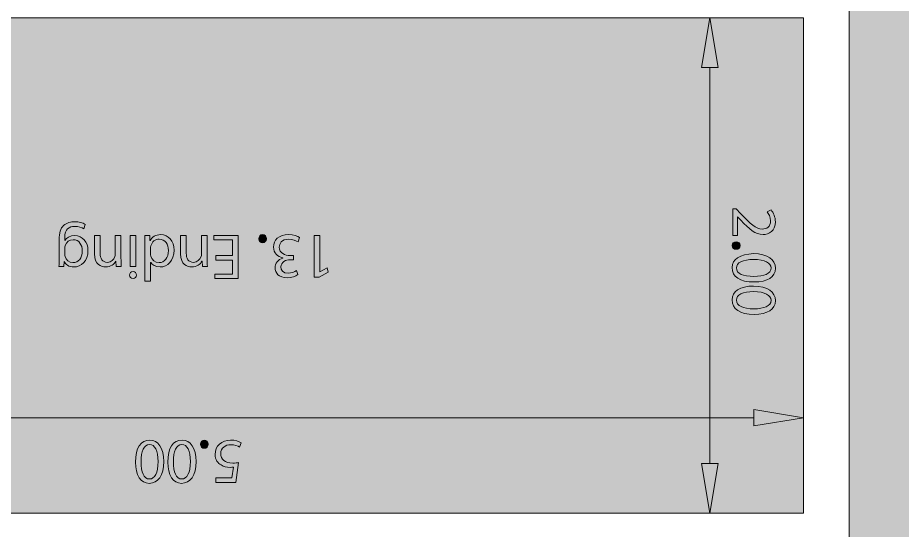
# Model space of a CAD drawing. Header units: centimetres. Extents: x -16.81 to -14.54, y 1.61 to 2.77.
# Drawn here: x -16.0236 to -15.8976, y 2.0415 to 2.1145 of the extents above; entities that cross this region are included whole.
import ezdxf

# ---------------------------------------------------------------- set-up
doc = ezdxf.new("R2010")
doc.units = ezdxf.units.CM
doc.header["$MEASUREMENT"] = 0
for name, color, linetype, lineweight in [('0TEXT', 7, 'Continuous', 0), ('EXP BORDER', 7, 'Continuous', 0), ('EXP COTA', 7, 'Continuous', 0), ('EXP HATCH', 7, 'Continuous', 0)]:
    doc.layers.add(name, color=color, linetype=linetype, lineweight=lineweight)

# ---------------------------------------------------------------- blocks, each defined once
blk = doc.blocks.new('Block_97')
at = {"layer": 'EXP COTA', "true_color": 0x0000cc, "transparency": 33554687}
h = blk.add_hatch(color=172, dxfattribs=at)
h.dxf.hatch_style = 2
edge = h.paths.add_edge_path()
edge.add_spline(control_points=[(-15.92172, 2.08728), (-15.92172, 2.08728), (-15.92123, 2.08728), (-15.92123, 2.08728), (-15.92123, 2.08728), (-15.92061, 2.08663), (-15.92061, 2.08663), (-15.91917, 2.08511), (-15.91841, 2.08442), (-15.91751, 2.08442), (-15.91689, 2.08442), (-15.91634, 2.08473), (-15.91634, 2.08559), (-15.91634, 2.08614), (-15.91662, 2.08659), (-15.91682, 2.08687), (-15.91682, 2.08687), (-15.91627, 2.08714), (-15.91627, 2.08714), (-15.91593, 2.08673), (-15.91565, 2.08614), (-15.91565, 2.08545), (-15.91565, 2.08414), (-15.91655, 2.08363), (-15.91741, 2.08363), (-15.91848, 2.08363), (-15.91937, 2.08442), (-15.92058, 2.08566), (-15.92058, 2.08566), (-15.92103, 2.08614), (-15.92103, 2.08614), (-15.92103, 2.08614), (-15.92106, 2.08614), (-15.92106, 2.08614), (-15.92106, 2.08614), (-15.92106, 2.08349), (-15.92106, 2.08349), (-15.92106, 2.08349), (-15.92172, 2.08349), (-15.92172, 2.08349), (-15.92172, 2.08349), (-15.92172, 2.08728), (-15.92172, 2.08728)], knot_values=[0, 0, 0, 0, 1, 1, 1, 2, 2, 2, 3, 3, 3, 4, 4, 4, 5, 5, 5, 6, 6, 6, 7, 7, 7, 8, 8, 8, 9, 9, 9, 10, 10, 10, 11, 11, 11, 12, 12, 12, 13, 13, 13, 14, 14, 14, 14], degree=3, periodic=0)
h = blk.add_hatch(color=172, dxfattribs=at)
h.dxf.hatch_style = 2
edge = h.paths.add_edge_path()
edge.add_spline(control_points=[(-15.92123, 2.08259), (-15.92089, 2.08259), (-15.92065, 2.08239), (-15.92065, 2.08208), (-15.92065, 2.08173), (-15.92089, 2.08153), (-15.92123, 2.08153), (-15.92158, 2.08153), (-15.92182, 2.08173), (-15.92182, 2.08208), (-15.92182, 2.08239), (-15.92158, 2.08259), (-15.92123, 2.08259)], knot_values=[0, 0, 0, 0, 1, 1, 1, 2, 2, 2, 3, 3, 3, 4, 4, 4, 4], degree=3, periodic=0)
h = blk.add_hatch(color=172, dxfattribs=at)
h.dxf.hatch_style = 2
edge = h.paths.add_edge_path()
edge.add_spline(control_points=[(-15.91875, 2.08008), (-15.9203, 2.08008), (-15.9212, 2.07963), (-15.9212, 2.07887), (-15.9212, 2.07805), (-15.92023, 2.07767), (-15.91872, 2.07767), (-15.91724, 2.07767), (-15.91627, 2.07805), (-15.91627, 2.07887), (-15.91627, 2.07956), (-15.91713, 2.08008), (-15.91875, 2.08008)], knot_values=[0, 0, 0, 0, 1, 1, 1, 2, 2, 2, 3, 3, 3, 4, 4, 4, 4], degree=3, periodic=0)
edge = h.paths.add_edge_path()
edge.add_spline(control_points=[(-15.91868, 2.07688), (-15.92072, 2.07688), (-15.92182, 2.0776), (-15.92182, 2.07894), (-15.92182, 2.08008), (-15.92072, 2.08087), (-15.91875, 2.08091), (-15.91675, 2.08091), (-15.91565, 2.08005), (-15.91565, 2.07884), (-15.91565, 2.07756), (-15.91679, 2.07688), (-15.91868, 2.07688)], knot_values=[0, 0, 0, 0, 1, 1, 1, 2, 2, 2, 3, 3, 3, 4, 4, 4, 4], degree=3, periodic=0)
h = blk.add_hatch(color=172, dxfattribs=at)
h.dxf.hatch_style = 2
edge = h.paths.add_edge_path()
edge.add_spline(control_points=[(-15.91875, 2.0755), (-15.9203, 2.0755), (-15.9212, 2.07502), (-15.9212, 2.07429), (-15.9212, 2.07347), (-15.92023, 2.07305), (-15.91872, 2.07305), (-15.91724, 2.07305), (-15.91627, 2.07343), (-15.91627, 2.07426), (-15.91627, 2.07498), (-15.91713, 2.0755), (-15.91875, 2.0755)], knot_values=[0, 0, 0, 0, 1, 1, 1, 2, 2, 2, 3, 3, 3, 4, 4, 4, 4], degree=3, periodic=0)
edge = h.paths.add_edge_path()
edge.add_spline(control_points=[(-15.91868, 2.07226), (-15.92072, 2.07226), (-15.92182, 2.07302), (-15.92182, 2.07433), (-15.92182, 2.0755), (-15.92072, 2.07629), (-15.91875, 2.07629), (-15.91675, 2.07629), (-15.91565, 2.07543), (-15.91565, 2.07422), (-15.91565, 2.07298), (-15.91679, 2.07226), (-15.91868, 2.07226)], knot_values=[0, 0, 0, 0, 1, 1, 1, 2, 2, 2, 3, 3, 3, 4, 4, 4, 4], degree=3, periodic=0)
at = {"layer": 'EXP COTA'}
for points, knots in [([(-15.92172, 2.08728), (-15.92172, 2.08728), (-15.92123, 2.08728), (-15.92123, 2.08728), (-15.92123, 2.08728), (-15.92061, 2.08663), (-15.92061, 2.08663), (-15.91917, 2.08511), (-15.91841, 2.08442), (-15.91751, 2.08442), (-15.91689, 2.08442), (-15.91634, 2.08473), (-15.91634, 2.08559), (-15.91634, 2.08614), (-15.91662, 2.08659), (-15.91682, 2.08687), (-15.91682, 2.08687), (-15.91627, 2.08714), (-15.91627, 2.08714), (-15.91593, 2.08673), (-15.91565, 2.08614), (-15.91565, 2.08545), (-15.91565, 2.08414), (-15.91655, 2.08363), (-15.91741, 2.08363), (-15.91848, 2.08363), (-15.91937, 2.08442), (-15.92058, 2.08566), (-15.92058, 2.08566), (-15.92103, 2.08614), (-15.92103, 2.08614), (-15.92103, 2.08614), (-15.92106, 2.08614), (-15.92106, 2.08614), (-15.92106, 2.08614), (-15.92106, 2.08349), (-15.92106, 2.08349), (-15.92106, 2.08349), (-15.92172, 2.08349), (-15.92172, 2.08349), (-15.92172, 2.08349), (-15.92172, 2.08728), (-15.92172, 2.08728)], [0, 0, 0, 0, 1, 1, 1, 2, 2, 2, 3, 3, 3, 4, 4, 4, 5, 5, 5, 6, 6, 6, 7, 7, 7, 8, 8, 8, 9, 9, 9, 10, 10, 10, 11, 11, 11, 12, 12, 12, 13, 13, 13, 14, 14, 14, 14]), ([(-15.92123, 2.08259), (-15.92089, 2.08259), (-15.92065, 2.08239), (-15.92065, 2.08208), (-15.92065, 2.08173), (-15.92089, 2.08153), (-15.92123, 2.08153), (-15.92158, 2.08153), (-15.92182, 2.08173), (-15.92182, 2.08208), (-15.92182, 2.08239), (-15.92158, 2.08259), (-15.92123, 2.08259)], [0, 0, 0, 0, 1, 1, 1, 2, 2, 2, 3, 3, 3, 4, 4, 4, 4]), ([(-15.91868, 2.07688), (-15.92072, 2.07688), (-15.92182, 2.0776), (-15.92182, 2.07894), (-15.92182, 2.08008), (-15.92072, 2.08087), (-15.91875, 2.08091), (-15.91675, 2.08091), (-15.91565, 2.08005), (-15.91565, 2.07884), (-15.91565, 2.07756), (-15.91679, 2.07688), (-15.91868, 2.07688)], [0, 0, 0, 0, 1, 1, 1, 2, 2, 2, 3, 3, 3, 4, 4, 4, 4]), ([(-15.91875, 2.08008), (-15.9203, 2.08008), (-15.9212, 2.07963), (-15.9212, 2.07887), (-15.9212, 2.07805), (-15.92023, 2.07767), (-15.91872, 2.07767), (-15.91724, 2.07767), (-15.91627, 2.07805), (-15.91627, 2.07887), (-15.91627, 2.07956), (-15.91713, 2.08008), (-15.91875, 2.08008)], [0, 0, 0, 0, 1, 1, 1, 2, 2, 2, 3, 3, 3, 4, 4, 4, 4]), ([(-15.91868, 2.07226), (-15.92072, 2.07226), (-15.92182, 2.07302), (-15.92182, 2.07433), (-15.92182, 2.0755), (-15.92072, 2.07629), (-15.91875, 2.07629), (-15.91675, 2.07629), (-15.91565, 2.07543), (-15.91565, 2.07422), (-15.91565, 2.07298), (-15.91679, 2.07226), (-15.91868, 2.07226)], [0, 0, 0, 0, 1, 1, 1, 2, 2, 2, 3, 3, 3, 4, 4, 4, 4]), ([(-15.91875, 2.0755), (-15.9203, 2.0755), (-15.9212, 2.07502), (-15.9212, 2.07429), (-15.9212, 2.07347), (-15.92023, 2.07305), (-15.91872, 2.07305), (-15.91724, 2.07305), (-15.91627, 2.07343), (-15.91627, 2.07426), (-15.91627, 2.07498), (-15.91713, 2.0755), (-15.91875, 2.0755)], [0, 0, 0, 0, 1, 1, 1, 2, 2, 2, 3, 3, 3, 4, 4, 4, 4])]:
    blk.add_open_spline(points, degree=3, knots=knots, dxfattribs=at)
blk = doc.blocks.new('Block_96')
at = {"layer": 'EXP COTA'}
blk.add_blockref('Block_97', (0, 0), dxfattribs=at)
blk = doc.blocks.new('Block_95')
at = {"layer": 'EXP COTA', "true_color": 0x0000cc, "transparency": 33554687}
h = blk.add_hatch(color=172, dxfattribs=at)
h.dxf.hatch_style = 2
h.paths.add_polyline_path([(-15.92381, 2.10744), (-15.92617, 2.10744), (-15.92499, 2.1145)])
h = blk.add_hatch(color=172, dxfattribs=at)
h.dxf.hatch_style = 2
h.paths.add_polyline_path([(-15.92381, 2.051), (-15.92617, 2.051), (-15.92499, 2.04394)])
at = {"layer": 'EXP COTA', "color": 172, "lineweight": 0, "true_color": 0x0000cc}
for p, q in [((-15.91342, 2.1145), (-15.93205, 2.1145)), ((-15.92499, 2.051), (-15.92499, 2.10744)), ((-15.91342, 2.04394), (-15.93205, 2.04394))]:
    blk.add_line(p, q, dxfattribs=at)
at = {"layer": 'EXP COTA'}
for points in [[(-15.92381, 2.10744), (-15.92617, 2.10744), (-15.92499, 2.1145), (-15.92499, 2.1145)], [(-15.92381, 2.051), (-15.92617, 2.051), (-15.92499, 2.04394), (-15.92499, 2.04394)]]:
    blk.add_lwpolyline(points, close=True, dxfattribs=at)
blk.add_blockref('Block_96', (0, 0), dxfattribs=at)
blk = doc.blocks.new('Block_100')
at = {"layer": 'EXP COTA', "true_color": 0x0000cc, "transparency": 33554687}
h = blk.add_hatch(color=172, dxfattribs=at)
h.dxf.hatch_style = 2
edge = h.paths.add_edge_path()
edge.add_spline(control_points=[(-16.00357, 2.05128), (-16.00357, 2.05283), (-16.00405, 2.05372), (-16.00478, 2.05372), (-16.0056, 2.05372), (-16.006, 2.05276), (-16.006, 2.05124), (-16.006, 2.04976), (-16.00562, 2.0488), (-16.00479, 2.0488), (-16.00409, 2.0488), (-16.00357, 2.04966), (-16.00357, 2.05128)], knot_values=[0, 0, 0, 0, 1, 1, 1, 2, 2, 2, 3, 3, 3, 4, 4, 4, 4], degree=3, periodic=0)
edge = h.paths.add_edge_path()
edge.add_spline(control_points=[(-16.00679, 2.05121), (-16.00679, 2.05324), (-16.00605, 2.05434), (-16.00473, 2.05434), (-16.00357, 2.05434), (-16.00278, 2.05324), (-16.00276, 2.05128), (-16.00276, 2.04928), (-16.00362, 2.04818), (-16.00483, 2.04818), (-16.00609, 2.04818), (-16.00679, 2.04932), (-16.00679, 2.05121)], knot_values=[0, 0, 0, 0, 1, 1, 1, 2, 2, 2, 3, 3, 3, 4, 4, 4, 4], degree=3, periodic=0)
h = blk.add_hatch(color=172, dxfattribs=at)
h.dxf.hatch_style = 2
edge = h.paths.add_edge_path()
edge.add_spline(control_points=[(-15.99897, 2.05128), (-15.99897, 2.05283), (-15.99944, 2.05372), (-16.00018, 2.05372), (-16.001, 2.05372), (-16.0014, 2.05276), (-16.0014, 2.05124), (-16.0014, 2.04976), (-16.00102, 2.0488), (-16.00019, 2.0488), (-15.99949, 2.0488), (-15.99897, 2.04966), (-15.99897, 2.05128)], knot_values=[0, 0, 0, 0, 1, 1, 1, 2, 2, 2, 3, 3, 3, 4, 4, 4, 4], degree=3, periodic=0)
edge = h.paths.add_edge_path()
edge.add_spline(control_points=[(-16.00219, 2.05121), (-16.00219, 2.05324), (-16.00145, 2.05434), (-16.00013, 2.05434), (-15.99897, 2.05434), (-15.99818, 2.05324), (-15.99816, 2.05128), (-15.99816, 2.04928), (-15.99902, 2.04818), (-16.00023, 2.04818), (-16.00149, 2.04818), (-16.00219, 2.04932), (-16.00219, 2.05121)], knot_values=[0, 0, 0, 0, 1, 1, 1, 2, 2, 2, 3, 3, 3, 4, 4, 4, 4], degree=3, periodic=0)
h = blk.add_hatch(color=172, dxfattribs=at)
h.dxf.hatch_style = 2
edge = h.paths.add_edge_path()
edge.add_spline(control_points=[(-15.99646, 2.05376), (-15.99646, 2.05341), (-15.99668, 2.05317), (-15.99699, 2.05317), (-15.99732, 2.05317), (-15.99754, 2.05341), (-15.99754, 2.05376), (-15.99754, 2.0541), (-15.99734, 2.05434), (-15.99699, 2.05434), (-15.99666, 2.05434), (-15.99646, 2.0541), (-15.99646, 2.05376)], knot_values=[0, 0, 0, 0, 1, 1, 1, 2, 2, 2, 3, 3, 3, 4, 4, 4, 4], degree=3, periodic=0)
h = blk.add_hatch(color=172, dxfattribs=at)
h.dxf.hatch_style = 2
edge = h.paths.add_edge_path()
edge.add_spline(control_points=[(-15.99534, 2.04897), (-15.99534, 2.04897), (-15.99306, 2.04897), (-15.99306, 2.04897), (-15.99306, 2.04897), (-15.99284, 2.05049), (-15.99284, 2.05049), (-15.99298, 2.05049), (-15.9931, 2.05045), (-15.99332, 2.05045), (-15.99379, 2.05045), (-15.99423, 2.05056), (-15.99461, 2.0508), (-15.99508, 2.05104), (-15.99546, 2.05155), (-15.99546, 2.05231), (-15.99546, 2.05348), (-15.99453, 2.05434), (-15.99324, 2.05434), (-15.9926, 2.05434), (-15.99205, 2.05417), (-15.99175, 2.05397), (-15.99175, 2.05397), (-15.99196, 2.05335), (-15.99196, 2.05335), (-15.9922, 2.05352), (-15.99268, 2.05369), (-15.99324, 2.05369), (-15.99399, 2.05369), (-15.99465, 2.05321), (-15.99465, 2.05242), (-15.99463, 2.05162), (-15.99411, 2.05107), (-15.99293, 2.05107), (-15.9926, 2.05107), (-15.99232, 2.05111), (-15.9921, 2.05114), (-15.9921, 2.05114), (-15.99249, 2.04828), (-15.99249, 2.04828), (-15.99249, 2.04828), (-15.99534, 2.04828), (-15.99534, 2.04828), (-15.99534, 2.04828), (-15.99534, 2.04897), (-15.99534, 2.04897)], knot_values=[0, 0, 0, 0, 1, 1, 1, 2, 2, 2, 3, 3, 3, 4, 4, 4, 5, 5, 5, 6, 6, 6, 7, 7, 7, 8, 8, 8, 9, 9, 9, 10, 10, 10, 11, 11, 11, 12, 12, 12, 13, 13, 13, 14, 14, 14, 15, 15, 15, 15], degree=3, periodic=0)
at = {"layer": 'EXP COTA'}
for points, knots in [([(-16.00679, 2.05121), (-16.00679, 2.05324), (-16.00605, 2.05434), (-16.00473, 2.05434), (-16.00357, 2.05434), (-16.00278, 2.05324), (-16.00276, 2.05128), (-16.00276, 2.04928), (-16.00362, 2.04818), (-16.00483, 2.04818), (-16.00609, 2.04818), (-16.00679, 2.04932), (-16.00679, 2.05121)], [0, 0, 0, 0, 1, 1, 1, 2, 2, 2, 3, 3, 3, 4, 4, 4, 4]), ([(-16.00219, 2.05121), (-16.00219, 2.05324), (-16.00145, 2.05434), (-16.00013, 2.05434), (-15.99897, 2.05434), (-15.99818, 2.05324), (-15.99816, 2.05128), (-15.99816, 2.04928), (-15.99902, 2.04818), (-16.00023, 2.04818), (-16.00149, 2.04818), (-16.00219, 2.04932), (-16.00219, 2.05121)], [0, 0, 0, 0, 1, 1, 1, 2, 2, 2, 3, 3, 3, 4, 4, 4, 4]), ([(-15.99646, 2.05376), (-15.99646, 2.05341), (-15.99668, 2.05317), (-15.99699, 2.05317), (-15.99732, 2.05317), (-15.99754, 2.05341), (-15.99754, 2.05376), (-15.99754, 2.0541), (-15.99734, 2.05434), (-15.99699, 2.05434), (-15.99666, 2.05434), (-15.99646, 2.0541), (-15.99646, 2.05376)], [0, 0, 0, 0, 1, 1, 1, 2, 2, 2, 3, 3, 3, 4, 4, 4, 4]), ([(-15.99534, 2.04897), (-15.99534, 2.04897), (-15.99306, 2.04897), (-15.99306, 2.04897), (-15.99306, 2.04897), (-15.99284, 2.05049), (-15.99284, 2.05049), (-15.99298, 2.05049), (-15.9931, 2.05045), (-15.99332, 2.05045), (-15.99379, 2.05045), (-15.99423, 2.05056), (-15.99461, 2.0508), (-15.99508, 2.05104), (-15.99546, 2.05155), (-15.99546, 2.05231), (-15.99546, 2.05348), (-15.99453, 2.05434), (-15.99324, 2.05434), (-15.9926, 2.05434), (-15.99205, 2.05417), (-15.99175, 2.05397), (-15.99175, 2.05397), (-15.99196, 2.05335), (-15.99196, 2.05335), (-15.9922, 2.05352), (-15.99268, 2.05369), (-15.99324, 2.05369), (-15.99399, 2.05369), (-15.99465, 2.05321), (-15.99465, 2.05242), (-15.99463, 2.05162), (-15.99411, 2.05107), (-15.99293, 2.05107), (-15.9926, 2.05107), (-15.99232, 2.05111), (-15.9921, 2.05114), (-15.9921, 2.05114), (-15.99249, 2.04828), (-15.99249, 2.04828), (-15.99249, 2.04828), (-15.99534, 2.04828), (-15.99534, 2.04828), (-15.99534, 2.04828), (-15.99534, 2.04897), (-15.99534, 2.04897)], [0, 0, 0, 0, 1, 1, 1, 2, 2, 2, 3, 3, 3, 4, 4, 4, 5, 5, 5, 6, 6, 6, 7, 7, 7, 8, 8, 8, 9, 9, 9, 10, 10, 10, 11, 11, 11, 12, 12, 12, 13, 13, 13, 14, 14, 14, 15, 15, 15, 15]), ([(-16.00357, 2.05128), (-16.00357, 2.05283), (-16.00405, 2.05372), (-16.00478, 2.05372), (-16.0056, 2.05372), (-16.006, 2.05276), (-16.006, 2.05124), (-16.006, 2.04976), (-16.00562, 2.0488), (-16.00479, 2.0488), (-16.00409, 2.0488), (-16.00357, 2.04966), (-16.00357, 2.05128)], [0, 0, 0, 0, 1, 1, 1, 2, 2, 2, 3, 3, 3, 4, 4, 4, 4]), ([(-15.99897, 2.05128), (-15.99897, 2.05283), (-15.99944, 2.05372), (-16.00018, 2.05372), (-16.001, 2.05372), (-16.0014, 2.05276), (-16.0014, 2.05124), (-16.0014, 2.04976), (-16.00102, 2.0488), (-16.00019, 2.0488), (-15.99949, 2.0488), (-15.99897, 2.04966), (-15.99897, 2.05128)], [0, 0, 0, 0, 1, 1, 1, 2, 2, 2, 3, 3, 3, 4, 4, 4, 4])]:
    blk.add_open_spline(points, degree=3, knots=knots, dxfattribs=at)
blk = doc.blocks.new('Block_99')
at = {"layer": 'EXP COTA'}
blk.add_blockref('Block_100', (0, 0), dxfattribs=at)
blk = doc.blocks.new('Block_98')
at = {"layer": 'EXP COTA', "true_color": 0x0000cc, "transparency": 33554687}
h = blk.add_hatch(color=172, dxfattribs=at)
h.dxf.hatch_style = 2
h.paths.add_polyline_path([(-15.91871, 2.05636), (-15.91871, 2.05871), (-15.91166, 2.05753)])
at = {"layer": 'EXP COTA', "color": 172, "lineweight": 0, "true_color": 0x0000cc}
for p, q in [((-15.91166, 2.0457), (-15.91166, 2.06459)), ((-15.91871, 2.05753), (-16.08099, 2.05753))]:
    blk.add_line(p, q, dxfattribs=at)
at = {"layer": 'EXP COTA'}
blk.add_lwpolyline([(-15.91871, 2.05636), (-15.91871, 2.05871), (-15.91166, 2.05753), (-15.91166, 2.05753)], close=True, dxfattribs=at)
blk.add_blockref('Block_99', (0, 0), dxfattribs=at)
blk = doc.blocks.new('Block_171')
at = {"layer": '0TEXT', "true_color": 0x333333, "transparency": 33554687}
h = blk.add_hatch(color=250, dxfattribs=at)
h.dxf.hatch_style = 2
edge = h.paths.add_edge_path()
edge.add_spline(control_points=[(-16.01687, 2.08084), (-16.01687, 2.0807), (-16.01685, 2.0806), (-16.01682, 2.08049), (-16.01668, 2.08001), (-16.01628, 2.07963), (-16.0157, 2.07963), (-16.01492, 2.07963), (-16.01437, 2.08029), (-16.01437, 2.08129), (-16.01437, 2.08218), (-16.01482, 2.0829), (-16.01568, 2.0829), (-16.01618, 2.0829), (-16.01663, 2.08259), (-16.0168, 2.08208), (-16.01685, 2.08194), (-16.01687, 2.08177), (-16.01687, 2.08163), (-16.01687, 2.08163), (-16.01687, 2.08084), (-16.01687, 2.08084)], knot_values=[0, 0, 0, 0, 1, 1, 1, 2, 2, 2, 3, 3, 3, 4, 4, 4, 5, 5, 5, 6, 6, 6, 7, 7, 7, 7], degree=3, periodic=0)
edge = h.paths.add_edge_path()
edge.add_spline(control_points=[(-16.0177, 2.07908), (-16.01768, 2.07943), (-16.01766, 2.07977), (-16.01766, 2.08032), (-16.01766, 2.08032), (-16.01766, 2.08287), (-16.01766, 2.08287), (-16.01766, 2.0839), (-16.01745, 2.08452), (-16.01704, 2.0849), (-16.01661, 2.08532), (-16.01597, 2.08545), (-16.01542, 2.08545), (-16.01489, 2.08545), (-16.0143, 2.08532), (-16.01394, 2.08508), (-16.01394, 2.08508), (-16.01415, 2.08446), (-16.01415, 2.08446), (-16.01444, 2.08463), (-16.01491, 2.0848), (-16.01546, 2.0848), (-16.01627, 2.0848), (-16.01687, 2.08439), (-16.01687, 2.08325), (-16.01687, 2.08325), (-16.01687, 2.08277), (-16.01687, 2.08277), (-16.01687, 2.08277), (-16.01685, 2.08277), (-16.01685, 2.08277), (-16.01661, 2.08318), (-16.01613, 2.08349), (-16.01546, 2.08349), (-16.01435, 2.08349), (-16.01356, 2.08256), (-16.01356, 2.08135), (-16.01356, 2.07984), (-16.01454, 2.07901), (-16.01556, 2.07901), (-16.01634, 2.07901), (-16.01675, 2.07939), (-16.01694, 2.07977), (-16.01694, 2.07977), (-16.01696, 2.07977), (-16.01696, 2.07977), (-16.01696, 2.07977), (-16.01699, 2.07908), (-16.01699, 2.07908), (-16.01699, 2.07908), (-16.0177, 2.07908), (-16.0177, 2.07908)], knot_values=[0, 0, 0, 0, 1, 1, 1, 2, 2, 2, 3, 3, 3, 4, 4, 4, 5, 5, 5, 6, 6, 6, 7, 7, 7, 8, 8, 8, 9, 9, 9, 10, 10, 10, 11, 11, 11, 12, 12, 12, 13, 13, 13, 14, 14, 14, 15, 15, 15, 16, 16, 16, 17, 17, 17, 17], degree=3, periodic=0)
h = blk.add_hatch(color=250, dxfattribs=at)
h.dxf.hatch_style = 2
edge = h.paths.add_edge_path()
edge.add_spline(control_points=[(-16.00886, 2.08029), (-16.00886, 2.07984), (-16.00884, 2.07946), (-16.00882, 2.07908), (-16.00882, 2.07908), (-16.00953, 2.07908), (-16.00953, 2.07908), (-16.00953, 2.07908), (-16.00958, 2.07984), (-16.00958, 2.07984), (-16.00958, 2.07984), (-16.0096, 2.07984), (-16.0096, 2.07984), (-16.00982, 2.07939), (-16.01032, 2.07901), (-16.01106, 2.07901), (-16.01167, 2.07901), (-16.01263, 2.07936), (-16.01263, 2.08087), (-16.01263, 2.08087), (-16.01263, 2.08352), (-16.01263, 2.08352), (-16.01263, 2.08352), (-16.01182, 2.08352), (-16.01182, 2.08352), (-16.01182, 2.08352), (-16.01182, 2.08098), (-16.01182, 2.08098), (-16.01182, 2.08025), (-16.01156, 2.07967), (-16.01079, 2.07967), (-16.01027, 2.07967), (-16.00986, 2.08005), (-16.00972, 2.08049), (-16.00969, 2.0806), (-16.00967, 2.08073), (-16.00967, 2.08087), (-16.00967, 2.08087), (-16.00967, 2.08352), (-16.00967, 2.08352), (-16.00967, 2.08352), (-16.00886, 2.08352), (-16.00886, 2.08352), (-16.00886, 2.08352), (-16.00886, 2.08029), (-16.00886, 2.08029)], knot_values=[0, 0, 0, 0, 1, 1, 1, 2, 2, 2, 3, 3, 3, 4, 4, 4, 5, 5, 5, 6, 6, 6, 7, 7, 7, 8, 8, 8, 9, 9, 9, 10, 10, 10, 11, 11, 11, 12, 12, 12, 13, 13, 13, 14, 14, 14, 15, 15, 15, 15], degree=3, periodic=0)
h = blk.add_hatch(color=250, dxfattribs=at)
h.dxf.hatch_style = 2
edge = h.paths.add_edge_path()
edge.add_spline(control_points=[(-16.00674, 2.08352), (-16.00674, 2.08352), (-16.00674, 2.07908), (-16.00674, 2.07908), (-16.00674, 2.07908), (-16.00755, 2.07908), (-16.00755, 2.07908), (-16.00755, 2.07908), (-16.00755, 2.08352), (-16.00755, 2.08352), (-16.00755, 2.08352), (-16.00674, 2.08352), (-16.00674, 2.08352)], knot_values=[0, 0, 0, 0, 1, 1, 1, 2, 2, 2, 3, 3, 3, 4, 4, 4, 4], degree=3, periodic=0)
edge = h.paths.add_edge_path()
edge.add_spline(control_points=[(-16.00764, 2.07784), (-16.00764, 2.07812), (-16.00745, 2.07836), (-16.00712, 2.07836), (-16.00684, 2.07836), (-16.00664, 2.07812), (-16.00664, 2.07784), (-16.00664, 2.07756), (-16.00684, 2.07736), (-16.00714, 2.07736), (-16.00745, 2.07736), (-16.00764, 2.07756), (-16.00764, 2.07784)], knot_values=[0, 0, 0, 0, 1, 1, 1, 2, 2, 2, 3, 3, 3, 4, 4, 4, 4], degree=3, periodic=0)
h = blk.add_hatch(color=250, dxfattribs=at)
h.dxf.hatch_style = 2
edge = h.paths.add_edge_path()
edge.add_spline(control_points=[(-16.00464, 2.08091), (-16.00464, 2.0808), (-16.00464, 2.08067), (-16.0046, 2.08056), (-16.00448, 2.08005), (-16.00405, 2.07963), (-16.00343, 2.07963), (-16.00261, 2.07963), (-16.00211, 2.08036), (-16.00211, 2.08135), (-16.00211, 2.08225), (-16.00255, 2.08297), (-16.00342, 2.08297), (-16.00397, 2.08297), (-16.00445, 2.08263), (-16.0046, 2.08201), (-16.00464, 2.08191), (-16.00464, 2.0818), (-16.00464, 2.08166), (-16.00464, 2.08166), (-16.00464, 2.08091), (-16.00464, 2.08091)], knot_values=[0, 0, 0, 0, 1, 1, 1, 2, 2, 2, 3, 3, 3, 4, 4, 4, 5, 5, 5, 6, 6, 6, 7, 7, 7, 7], degree=3, periodic=0)
edge = h.paths.add_edge_path()
edge.add_spline(control_points=[(-16.00545, 2.07701), (-16.00545, 2.07701), (-16.00545, 2.08239), (-16.00545, 2.08239), (-16.00545, 2.08277), (-16.00545, 2.08321), (-16.00548, 2.08352), (-16.00548, 2.08352), (-16.00476, 2.08352), (-16.00476, 2.08352), (-16.00476, 2.08352), (-16.00473, 2.08277), (-16.00473, 2.08277), (-16.00473, 2.08277), (-16.00471, 2.08277), (-16.00471, 2.08277), (-16.00445, 2.08325), (-16.00392, 2.08363), (-16.00319, 2.08363), (-16.00212, 2.08363), (-16.0013, 2.08273), (-16.0013, 2.08139), (-16.0013, 2.07991), (-16.00221, 2.07901), (-16.00328, 2.07901), (-16.00397, 2.07901), (-16.00442, 2.07932), (-16.00462, 2.07967), (-16.00462, 2.07967), (-16.00464, 2.07967), (-16.00464, 2.07967), (-16.00464, 2.07967), (-16.00464, 2.07701), (-16.00464, 2.07701), (-16.00464, 2.07701), (-16.00545, 2.07701), (-16.00545, 2.07701)], knot_values=[0, 0, 0, 0, 1, 1, 1, 2, 2, 2, 3, 3, 3, 4, 4, 4, 5, 5, 5, 6, 6, 6, 7, 7, 7, 8, 8, 8, 9, 9, 9, 10, 10, 10, 11, 11, 11, 12, 12, 12, 12], degree=3, periodic=0)
h = blk.add_hatch(color=250, dxfattribs=at)
h.dxf.hatch_style = 2
edge = h.paths.add_edge_path()
edge.add_spline(control_points=[(-15.99659, 2.08029), (-15.99659, 2.07984), (-15.99658, 2.07946), (-15.99656, 2.07908), (-15.99656, 2.07908), (-15.99727, 2.07908), (-15.99727, 2.07908), (-15.99727, 2.07908), (-15.99732, 2.07984), (-15.99732, 2.07984), (-15.99732, 2.07984), (-15.99734, 2.07984), (-15.99734, 2.07984), (-15.99756, 2.07939), (-15.99806, 2.07901), (-15.9988, 2.07901), (-15.9994, 2.07901), (-16.00037, 2.07936), (-16.00037, 2.08087), (-16.00037, 2.08087), (-16.00037, 2.08352), (-16.00037, 2.08352), (-16.00037, 2.08352), (-15.99956, 2.08352), (-15.99956, 2.08352), (-15.99956, 2.08352), (-15.99956, 2.08098), (-15.99956, 2.08098), (-15.99956, 2.08025), (-15.9993, 2.07967), (-15.99852, 2.07967), (-15.99801, 2.07967), (-15.99759, 2.08005), (-15.99746, 2.08049), (-15.99742, 2.0806), (-15.9974, 2.08073), (-15.9974, 2.08087), (-15.9974, 2.08087), (-15.9974, 2.08352), (-15.9974, 2.08352), (-15.9974, 2.08352), (-15.99659, 2.08352), (-15.99659, 2.08352), (-15.99659, 2.08352), (-15.99659, 2.08029), (-15.99659, 2.08029)], knot_values=[0, 0, 0, 0, 1, 1, 1, 2, 2, 2, 3, 3, 3, 4, 4, 4, 5, 5, 5, 6, 6, 6, 7, 7, 7, 8, 8, 8, 9, 9, 9, 10, 10, 10, 11, 11, 11, 12, 12, 12, 13, 13, 13, 14, 14, 14, 15, 15, 15, 15], degree=3, periodic=0)
h = blk.add_hatch(color=250, dxfattribs=at)
h.dxf.hatch_style = 2
edge = h.paths.add_edge_path()
edge.add_spline(control_points=[(-15.99537, 2.08063), (-15.99537, 2.08063), (-15.99298, 2.08063), (-15.99298, 2.08063), (-15.99298, 2.08063), (-15.99298, 2.08287), (-15.99298, 2.08287), (-15.99298, 2.08287), (-15.99565, 2.08287), (-15.99565, 2.08287), (-15.99565, 2.08287), (-15.99565, 2.08352), (-15.99565, 2.08352), (-15.99565, 2.08352), (-15.99217, 2.08352), (-15.99217, 2.08352), (-15.99217, 2.08352), (-15.99217, 2.07736), (-15.99217, 2.07736), (-15.99217, 2.07736), (-15.99551, 2.07736), (-15.99551, 2.07736), (-15.99551, 2.07736), (-15.99551, 2.07801), (-15.99551, 2.07801), (-15.99551, 2.07801), (-15.99298, 2.07801), (-15.99298, 2.07801), (-15.99298, 2.07801), (-15.99298, 2.07998), (-15.99298, 2.07998), (-15.99298, 2.07998), (-15.99537, 2.07998), (-15.99537, 2.07998), (-15.99537, 2.07998), (-15.99537, 2.08063), (-15.99537, 2.08063)], knot_values=[0, 0, 0, 0, 1, 1, 1, 2, 2, 2, 3, 3, 3, 4, 4, 4, 5, 5, 5, 6, 6, 6, 7, 7, 7, 8, 8, 8, 9, 9, 9, 10, 10, 10, 11, 11, 11, 12, 12, 12, 12], degree=3, periodic=0)
h = blk.add_hatch(color=250, dxfattribs=at)
h.dxf.hatch_style = 2
edge = h.paths.add_edge_path()
edge.add_spline(control_points=[(-15.98815, 2.08304), (-15.98815, 2.0827), (-15.98838, 2.08246), (-15.98869, 2.08246), (-15.98902, 2.08246), (-15.98924, 2.0827), (-15.98924, 2.08304), (-15.98924, 2.08339), (-15.98903, 2.08363), (-15.98869, 2.08363), (-15.98836, 2.08363), (-15.98815, 2.08339), (-15.98815, 2.08304)], knot_values=[0, 0, 0, 0, 1, 1, 1, 2, 2, 2, 3, 3, 3, 4, 4, 4, 4], degree=3, periodic=0)
h = blk.add_hatch(color=250, dxfattribs=at)
h.dxf.hatch_style = 2
edge = h.paths.add_edge_path()
edge.add_spline(control_points=[(-15.98364, 2.08259), (-15.98387, 2.08273), (-15.9844, 2.08297), (-15.98497, 2.08297), (-15.986, 2.08297), (-15.98631, 2.08232), (-15.98631, 2.08184), (-15.98629, 2.08098), (-15.98555, 2.08063), (-15.98476, 2.08063), (-15.98476, 2.08063), (-15.98431, 2.08063), (-15.98431, 2.08063), (-15.98431, 2.08063), (-15.98431, 2.08005), (-15.98431, 2.08005), (-15.98431, 2.08005), (-15.98476, 2.08005), (-15.98476, 2.08005), (-15.98535, 2.08005), (-15.98609, 2.07974), (-15.98609, 2.07901), (-15.98609, 2.07856), (-15.98579, 2.07812), (-15.98505, 2.07812), (-15.98457, 2.07812), (-15.98412, 2.07832), (-15.98387, 2.07853), (-15.98387, 2.07853), (-15.98366, 2.07794), (-15.98366, 2.07794), (-15.98397, 2.0777), (-15.98457, 2.07746), (-15.98521, 2.07746), (-15.98638, 2.07746), (-15.98691, 2.07818), (-15.98691, 2.07891), (-15.98691, 2.07949), (-15.98653, 2.08005), (-15.98581, 2.08029), (-15.98581, 2.08029), (-15.98581, 2.08032), (-15.98581, 2.08032), (-15.98653, 2.08046), (-15.98714, 2.08101), (-15.98714, 2.08184), (-15.98714, 2.0828), (-15.9864, 2.08363), (-15.98497, 2.08363), (-15.9843, 2.08363), (-15.98371, 2.08342), (-15.98342, 2.08321), (-15.98342, 2.08321), (-15.98364, 2.08259), (-15.98364, 2.08259)], knot_values=[0, 0, 0, 0, 1, 1, 1, 2, 2, 2, 3, 3, 3, 4, 4, 4, 5, 5, 5, 6, 6, 6, 7, 7, 7, 8, 8, 8, 9, 9, 9, 10, 10, 10, 11, 11, 11, 12, 12, 12, 13, 13, 13, 14, 14, 14, 15, 15, 15, 16, 16, 16, 17, 17, 17, 18, 18, 18, 18], degree=3, periodic=0)
h = blk.add_hatch(color=250, dxfattribs=at)
h.dxf.hatch_style = 2
edge = h.paths.add_edge_path()
edge.add_spline(control_points=[(-15.98054, 2.07832), (-15.98054, 2.07832), (-15.98052, 2.07832), (-15.98052, 2.07832), (-15.98052, 2.07832), (-15.97949, 2.07887), (-15.97949, 2.07887), (-15.97949, 2.07887), (-15.97933, 2.07829), (-15.97933, 2.07829), (-15.97933, 2.07829), (-15.98064, 2.07756), (-15.98064, 2.07756), (-15.98064, 2.07756), (-15.98133, 2.07756), (-15.98133, 2.07756), (-15.98133, 2.07756), (-15.98133, 2.08352), (-15.98133, 2.08352), (-15.98133, 2.08352), (-15.98054, 2.08352), (-15.98054, 2.08352), (-15.98054, 2.08352), (-15.98054, 2.07832), (-15.98054, 2.07832)], knot_values=[0, 0, 0, 0, 1, 1, 1, 2, 2, 2, 3, 3, 3, 4, 4, 4, 5, 5, 5, 6, 6, 6, 7, 7, 7, 8, 8, 8, 8], degree=3, periodic=0)
at = {"layer": '0TEXT'}
for points, knots in [([(-16.0177, 2.07908), (-16.01768, 2.07943), (-16.01766, 2.07977), (-16.01766, 2.08032), (-16.01766, 2.08032), (-16.01766, 2.08287), (-16.01766, 2.08287), (-16.01766, 2.0839), (-16.01745, 2.08452), (-16.01704, 2.0849), (-16.01661, 2.08532), (-16.01597, 2.08545), (-16.01542, 2.08545), (-16.01489, 2.08545), (-16.0143, 2.08532), (-16.01394, 2.08508), (-16.01394, 2.08508), (-16.01415, 2.08446), (-16.01415, 2.08446), (-16.01444, 2.08463), (-16.01491, 2.0848), (-16.01546, 2.0848), (-16.01627, 2.0848), (-16.01687, 2.08439), (-16.01687, 2.08325), (-16.01687, 2.08325), (-16.01687, 2.08277), (-16.01687, 2.08277), (-16.01687, 2.08277), (-16.01685, 2.08277), (-16.01685, 2.08277), (-16.01661, 2.08318), (-16.01613, 2.08349), (-16.01546, 2.08349), (-16.01435, 2.08349), (-16.01356, 2.08256), (-16.01356, 2.08135), (-16.01356, 2.07984), (-16.01454, 2.07901), (-16.01556, 2.07901), (-16.01634, 2.07901), (-16.01675, 2.07939), (-16.01694, 2.07977), (-16.01694, 2.07977), (-16.01696, 2.07977), (-16.01696, 2.07977), (-16.01696, 2.07977), (-16.01699, 2.07908), (-16.01699, 2.07908), (-16.01699, 2.07908), (-16.0177, 2.07908), (-16.0177, 2.07908)], [0, 0, 0, 0, 1, 1, 1, 2, 2, 2, 3, 3, 3, 4, 4, 4, 5, 5, 5, 6, 6, 6, 7, 7, 7, 8, 8, 8, 9, 9, 9, 10, 10, 10, 11, 11, 11, 12, 12, 12, 13, 13, 13, 14, 14, 14, 15, 15, 15, 16, 16, 16, 17, 17, 17, 17]), ([(-16.01687, 2.08084), (-16.01687, 2.0807), (-16.01685, 2.0806), (-16.01682, 2.08049), (-16.01668, 2.08001), (-16.01628, 2.07963), (-16.0157, 2.07963), (-16.01492, 2.07963), (-16.01437, 2.08029), (-16.01437, 2.08129), (-16.01437, 2.08218), (-16.01482, 2.0829), (-16.01568, 2.0829), (-16.01618, 2.0829), (-16.01663, 2.08259), (-16.0168, 2.08208), (-16.01685, 2.08194), (-16.01687, 2.08177), (-16.01687, 2.08163), (-16.01687, 2.08163), (-16.01687, 2.08084), (-16.01687, 2.08084)], [0, 0, 0, 0, 1, 1, 1, 2, 2, 2, 3, 3, 3, 4, 4, 4, 5, 5, 5, 6, 6, 6, 7, 7, 7, 7]), ([(-16.00886, 2.08029), (-16.00886, 2.07984), (-16.00884, 2.07946), (-16.00882, 2.07908), (-16.00882, 2.07908), (-16.00953, 2.07908), (-16.00953, 2.07908), (-16.00953, 2.07908), (-16.00958, 2.07984), (-16.00958, 2.07984), (-16.00958, 2.07984), (-16.0096, 2.07984), (-16.0096, 2.07984), (-16.00982, 2.07939), (-16.01032, 2.07901), (-16.01106, 2.07901), (-16.01167, 2.07901), (-16.01263, 2.07936), (-16.01263, 2.08087), (-16.01263, 2.08087), (-16.01263, 2.08352), (-16.01263, 2.08352), (-16.01263, 2.08352), (-16.01182, 2.08352), (-16.01182, 2.08352), (-16.01182, 2.08352), (-16.01182, 2.08098), (-16.01182, 2.08098), (-16.01182, 2.08025), (-16.01156, 2.07967), (-16.01079, 2.07967), (-16.01027, 2.07967), (-16.00986, 2.08005), (-16.00972, 2.08049), (-16.00969, 2.0806), (-16.00967, 2.08073), (-16.00967, 2.08087), (-16.00967, 2.08087), (-16.00967, 2.08352), (-16.00967, 2.08352), (-16.00967, 2.08352), (-16.00886, 2.08352), (-16.00886, 2.08352), (-16.00886, 2.08352), (-16.00886, 2.08029), (-16.00886, 2.08029)], [0, 0, 0, 0, 1, 1, 1, 2, 2, 2, 3, 3, 3, 4, 4, 4, 5, 5, 5, 6, 6, 6, 7, 7, 7, 8, 8, 8, 9, 9, 9, 10, 10, 10, 11, 11, 11, 12, 12, 12, 13, 13, 13, 14, 14, 14, 15, 15, 15, 15]), ([(-16.00674, 2.08352), (-16.00674, 2.08352), (-16.00674, 2.07908), (-16.00674, 2.07908), (-16.00674, 2.07908), (-16.00755, 2.07908), (-16.00755, 2.07908), (-16.00755, 2.07908), (-16.00755, 2.08352), (-16.00755, 2.08352), (-16.00755, 2.08352), (-16.00674, 2.08352), (-16.00674, 2.08352)], [0, 0, 0, 0, 1, 1, 1, 2, 2, 2, 3, 3, 3, 4, 4, 4, 4]), ([(-16.00545, 2.07701), (-16.00545, 2.07701), (-16.00545, 2.08239), (-16.00545, 2.08239), (-16.00545, 2.08277), (-16.00545, 2.08321), (-16.00548, 2.08352), (-16.00548, 2.08352), (-16.00476, 2.08352), (-16.00476, 2.08352), (-16.00476, 2.08352), (-16.00473, 2.08277), (-16.00473, 2.08277), (-16.00473, 2.08277), (-16.00471, 2.08277), (-16.00471, 2.08277), (-16.00445, 2.08325), (-16.00392, 2.08363), (-16.00319, 2.08363), (-16.00212, 2.08363), (-16.0013, 2.08273), (-16.0013, 2.08139), (-16.0013, 2.07991), (-16.00221, 2.07901), (-16.00328, 2.07901), (-16.00397, 2.07901), (-16.00442, 2.07932), (-16.00462, 2.07967), (-16.00462, 2.07967), (-16.00464, 2.07967), (-16.00464, 2.07967), (-16.00464, 2.07967), (-16.00464, 2.07701), (-16.00464, 2.07701), (-16.00464, 2.07701), (-16.00545, 2.07701), (-16.00545, 2.07701)], [0, 0, 0, 0, 1, 1, 1, 2, 2, 2, 3, 3, 3, 4, 4, 4, 5, 5, 5, 6, 6, 6, 7, 7, 7, 8, 8, 8, 9, 9, 9, 10, 10, 10, 11, 11, 11, 12, 12, 12, 12]), ([(-16.00464, 2.08091), (-16.00464, 2.0808), (-16.00464, 2.08067), (-16.0046, 2.08056), (-16.00448, 2.08005), (-16.00405, 2.07963), (-16.00343, 2.07963), (-16.00261, 2.07963), (-16.00211, 2.08036), (-16.00211, 2.08135), (-16.00211, 2.08225), (-16.00255, 2.08297), (-16.00342, 2.08297), (-16.00397, 2.08297), (-16.00445, 2.08263), (-16.0046, 2.08201), (-16.00464, 2.08191), (-16.00464, 2.0818), (-16.00464, 2.08166), (-16.00464, 2.08166), (-16.00464, 2.08091), (-16.00464, 2.08091)], [0, 0, 0, 0, 1, 1, 1, 2, 2, 2, 3, 3, 3, 4, 4, 4, 5, 5, 5, 6, 6, 6, 7, 7, 7, 7]), ([(-15.99659, 2.08029), (-15.99659, 2.07984), (-15.99658, 2.07946), (-15.99656, 2.07908), (-15.99656, 2.07908), (-15.99727, 2.07908), (-15.99727, 2.07908), (-15.99727, 2.07908), (-15.99732, 2.07984), (-15.99732, 2.07984), (-15.99732, 2.07984), (-15.99734, 2.07984), (-15.99734, 2.07984), (-15.99756, 2.07939), (-15.99806, 2.07901), (-15.9988, 2.07901), (-15.9994, 2.07901), (-16.00037, 2.07936), (-16.00037, 2.08087), (-16.00037, 2.08087), (-16.00037, 2.08352), (-16.00037, 2.08352), (-16.00037, 2.08352), (-15.99956, 2.08352), (-15.99956, 2.08352), (-15.99956, 2.08352), (-15.99956, 2.08098), (-15.99956, 2.08098), (-15.99956, 2.08025), (-15.9993, 2.07967), (-15.99852, 2.07967), (-15.99801, 2.07967), (-15.99759, 2.08005), (-15.99746, 2.08049), (-15.99742, 2.0806), (-15.9974, 2.08073), (-15.9974, 2.08087), (-15.9974, 2.08087), (-15.9974, 2.08352), (-15.9974, 2.08352), (-15.9974, 2.08352), (-15.99659, 2.08352), (-15.99659, 2.08352), (-15.99659, 2.08352), (-15.99659, 2.08029), (-15.99659, 2.08029)], [0, 0, 0, 0, 1, 1, 1, 2, 2, 2, 3, 3, 3, 4, 4, 4, 5, 5, 5, 6, 6, 6, 7, 7, 7, 8, 8, 8, 9, 9, 9, 10, 10, 10, 11, 11, 11, 12, 12, 12, 13, 13, 13, 14, 14, 14, 15, 15, 15, 15]), ([(-15.99537, 2.08063), (-15.99537, 2.08063), (-15.99298, 2.08063), (-15.99298, 2.08063), (-15.99298, 2.08063), (-15.99298, 2.08287), (-15.99298, 2.08287), (-15.99298, 2.08287), (-15.99565, 2.08287), (-15.99565, 2.08287), (-15.99565, 2.08287), (-15.99565, 2.08352), (-15.99565, 2.08352), (-15.99565, 2.08352), (-15.99217, 2.08352), (-15.99217, 2.08352), (-15.99217, 2.08352), (-15.99217, 2.07736), (-15.99217, 2.07736), (-15.99217, 2.07736), (-15.99551, 2.07736), (-15.99551, 2.07736), (-15.99551, 2.07736), (-15.99551, 2.07801), (-15.99551, 2.07801), (-15.99551, 2.07801), (-15.99298, 2.07801), (-15.99298, 2.07801), (-15.99298, 2.07801), (-15.99298, 2.07998), (-15.99298, 2.07998), (-15.99298, 2.07998), (-15.99537, 2.07998), (-15.99537, 2.07998), (-15.99537, 2.07998), (-15.99537, 2.08063), (-15.99537, 2.08063)], [0, 0, 0, 0, 1, 1, 1, 2, 2, 2, 3, 3, 3, 4, 4, 4, 5, 5, 5, 6, 6, 6, 7, 7, 7, 8, 8, 8, 9, 9, 9, 10, 10, 10, 11, 11, 11, 12, 12, 12, 12]), ([(-15.98815, 2.08304), (-15.98815, 2.0827), (-15.98838, 2.08246), (-15.98869, 2.08246), (-15.98902, 2.08246), (-15.98924, 2.0827), (-15.98924, 2.08304), (-15.98924, 2.08339), (-15.98903, 2.08363), (-15.98869, 2.08363), (-15.98836, 2.08363), (-15.98815, 2.08339), (-15.98815, 2.08304)], [0, 0, 0, 0, 1, 1, 1, 2, 2, 2, 3, 3, 3, 4, 4, 4, 4]), ([(-15.98364, 2.08259), (-15.98387, 2.08273), (-15.9844, 2.08297), (-15.98497, 2.08297), (-15.986, 2.08297), (-15.98631, 2.08232), (-15.98631, 2.08184), (-15.98629, 2.08098), (-15.98555, 2.08063), (-15.98476, 2.08063), (-15.98476, 2.08063), (-15.98431, 2.08063), (-15.98431, 2.08063), (-15.98431, 2.08063), (-15.98431, 2.08005), (-15.98431, 2.08005), (-15.98431, 2.08005), (-15.98476, 2.08005), (-15.98476, 2.08005), (-15.98535, 2.08005), (-15.98609, 2.07974), (-15.98609, 2.07901), (-15.98609, 2.07856), (-15.98579, 2.07812), (-15.98505, 2.07812), (-15.98457, 2.07812), (-15.98412, 2.07832), (-15.98387, 2.07853), (-15.98387, 2.07853), (-15.98366, 2.07794), (-15.98366, 2.07794), (-15.98397, 2.0777), (-15.98457, 2.07746), (-15.98521, 2.07746), (-15.98638, 2.07746), (-15.98691, 2.07818), (-15.98691, 2.07891), (-15.98691, 2.07949), (-15.98653, 2.08005), (-15.98581, 2.08029), (-15.98581, 2.08029), (-15.98581, 2.08032), (-15.98581, 2.08032), (-15.98653, 2.08046), (-15.98714, 2.08101), (-15.98714, 2.08184), (-15.98714, 2.0828), (-15.9864, 2.08363), (-15.98497, 2.08363), (-15.9843, 2.08363), (-15.98371, 2.08342), (-15.98342, 2.08321), (-15.98342, 2.08321), (-15.98364, 2.08259), (-15.98364, 2.08259)], [0, 0, 0, 0, 1, 1, 1, 2, 2, 2, 3, 3, 3, 4, 4, 4, 5, 5, 5, 6, 6, 6, 7, 7, 7, 8, 8, 8, 9, 9, 9, 10, 10, 10, 11, 11, 11, 12, 12, 12, 13, 13, 13, 14, 14, 14, 15, 15, 15, 16, 16, 16, 17, 17, 17, 18, 18, 18, 18]), ([(-15.98054, 2.07832), (-15.98054, 2.07832), (-15.98052, 2.07832), (-15.98052, 2.07832), (-15.98052, 2.07832), (-15.97949, 2.07887), (-15.97949, 2.07887), (-15.97949, 2.07887), (-15.97933, 2.07829), (-15.97933, 2.07829), (-15.97933, 2.07829), (-15.98064, 2.07756), (-15.98064, 2.07756), (-15.98064, 2.07756), (-15.98133, 2.07756), (-15.98133, 2.07756), (-15.98133, 2.07756), (-15.98133, 2.08352), (-15.98133, 2.08352), (-15.98133, 2.08352), (-15.98054, 2.08352), (-15.98054, 2.08352), (-15.98054, 2.08352), (-15.98054, 2.07832), (-15.98054, 2.07832)], [0, 0, 0, 0, 1, 1, 1, 2, 2, 2, 3, 3, 3, 4, 4, 4, 5, 5, 5, 6, 6, 6, 7, 7, 7, 8, 8, 8, 8]), ([(-16.00764, 2.07784), (-16.00764, 2.07812), (-16.00745, 2.07836), (-16.00712, 2.07836), (-16.00684, 2.07836), (-16.00664, 2.07812), (-16.00664, 2.07784), (-16.00664, 2.07756), (-16.00684, 2.07736), (-16.00714, 2.07736), (-16.00745, 2.07736), (-16.00764, 2.07756), (-16.00764, 2.07784)], [0, 0, 0, 0, 1, 1, 1, 2, 2, 2, 3, 3, 3, 4, 4, 4, 4])]:
    blk.add_open_spline(points, degree=3, knots=knots, dxfattribs=at)
blk = doc.blocks.new('Block_170')
at = {"layer": '0TEXT'}
blk.add_blockref('Block_171', (0, 0), dxfattribs=at)

msp = doc.modelspace()

# ---------------------------------------------------------------- hatches: boundary and pattern name
at = {"layer": 'EXP COTA', "true_color": 0xa953a0, "transparency": 33554687}
h = msp.add_hatch(color=215, dxfattribs=at)
edge = h.paths.add_edge_path()
edge.add_spline(control_points=[(-15.33523, 2.05661), (-15.33523, 2.05661), (-15.46477, 2.05661), (-15.46477, 2.05661), (-15.46477, 2.05661), (-15.46477, 2.04443), (-15.46477, 2.04443), (-15.46477, 2.04443), (-15.33523, 2.04443), (-15.33523, 2.04443), (-15.33523, 2.04443), (-15.33523, 2.05661), (-15.33523, 2.05661)], knot_values=[0, 0, 0, 0, 1, 1, 1, 2, 2, 2, 3, 3, 3, 4, 4, 4, 4], degree=3, periodic=0)
edge = h.paths.add_edge_path()
edge.add_spline(control_points=[(-15.31883, 2.06152), (-15.31883, 2.06152), (-15.31883, 2.0384), (-15.31883, 2.0384), (-15.31883, 2.0384), (-15.30523, 2.0384), (-15.30523, 2.0384), (-15.30523, 2.0384), (-15.30523, 2.06152), (-15.30523, 2.06152), (-15.30523, 2.06152), (-15.31883, 2.06152), (-15.31883, 2.06152)], knot_values=[0, 0, 0, 0, 1, 1, 1, 2, 2, 2, 3, 3, 3, 4, 4, 4, 4], degree=3, periodic=0)
edge.add_line((-15.31883, 2.06152), (-15.31883, 2.06152))
edge = h.paths.add_edge_path()
edge.add_spline(control_points=[(-15.38206, 1.975), (-15.38206, 1.975), (-15.40518, 1.975), (-15.40518, 1.975), (-15.40518, 1.975), (-15.40518, 1.9614), (-15.40518, 1.9614), (-15.40518, 1.9614), (-15.38206, 1.9614), (-15.38206, 1.9614), (-15.38206, 1.9614), (-15.38206, 1.975), (-15.38206, 1.975)], knot_values=[0, 0, 0, 0, 1, 1, 1, 2, 2, 2, 3, 3, 3, 4, 4, 4, 4], degree=3, periodic=0)
edge.add_line((-15.38206, 1.975), (-15.38206, 1.975))
edge = h.paths.add_edge_path()
edge.add_spline(control_points=[(-15.54475, 2.05554), (-15.54475, 2.05554), (-15.65868, 2.05554), (-15.65868, 2.05554), (-15.65868, 2.05554), (-15.65868, 2.04313), (-15.65868, 2.04313), (-15.65868, 2.04313), (-15.54475, 2.04313), (-15.54475, 2.04313), (-15.54475, 2.04313), (-15.54475, 2.05554), (-15.54475, 2.05554)], knot_values=[0, 0, 0, 0, 1, 1, 1, 2, 2, 2, 3, 3, 3, 4, 4, 4, 4], degree=3, periodic=0)
edge.add_line((-15.54475, 2.05554), (-15.54475, 2.05554))
edge = h.paths.add_edge_path()
edge.add_spline(control_points=[(-15.59369, 1.975), (-15.59369, 1.975), (-15.61681, 1.975), (-15.61681, 1.975), (-15.61681, 1.975), (-15.61681, 1.9614), (-15.61681, 1.9614), (-15.61681, 1.9614), (-15.59369, 1.9614), (-15.59369, 1.9614), (-15.59369, 1.9614), (-15.59369, 1.975), (-15.59369, 1.975)], knot_values=[0, 0, 0, 0, 1, 1, 1, 2, 2, 2, 3, 3, 3, 4, 4, 4, 4], degree=3, periodic=0)
edge.add_line((-15.59369, 1.975), (-15.59369, 1.975))
edge = h.paths.add_edge_path()
edge.add_spline(control_points=[(-15.7628, 2.05445), (-15.7628, 2.05445), (-15.87259, 2.05445), (-15.87259, 2.05445), (-15.87259, 2.05445), (-15.87259, 2.04458), (-15.87259, 2.04458), (-15.87259, 2.04458), (-15.7628, 2.04458), (-15.7628, 2.04458), (-15.7628, 2.04458), (-15.7628, 2.05445), (-15.7628, 2.05445)], knot_values=[0, 0, 0, 0, 1, 1, 1, 2, 2, 2, 3, 3, 3, 4, 4, 4, 4], degree=3, periodic=0)
edge.add_line((-15.7628, 2.05445), (-15.7628, 2.05445))
edge = h.paths.add_edge_path()
edge.add_spline(control_points=[(-15.80539, 1.975), (-15.80539, 1.975), (-15.82851, 1.975), (-15.82851, 1.975), (-15.82851, 1.975), (-15.82851, 1.9614), (-15.82851, 1.9614), (-15.82851, 1.9614), (-15.80539, 1.9614), (-15.80539, 1.9614), (-15.80539, 1.9614), (-15.80539, 1.975), (-15.80539, 1.975)], knot_values=[0, 0, 0, 0, 1, 1, 1, 2, 2, 2, 3, 3, 3, 4, 4, 4, 4], degree=3, periodic=0)
edge.add_line((-15.80539, 1.975), (-15.80539, 1.975))
edge = h.paths.add_edge_path()
edge.add_spline(control_points=[(-15.4818, 1.96178), (-15.4818, 1.96178), (-15.30542, 1.96178), (-15.30542, 1.96178), (-15.30542, 1.96178), (-15.30542, 2.13817), (-15.30542, 2.13817), (-15.30542, 2.13817), (-15.4818, 2.13817), (-15.4818, 2.13817), (-15.4818, 2.13817), (-15.4818, 1.96178), (-15.4818, 1.96178)], knot_values=[0, 0, 0, 0, 1, 1, 1, 2, 2, 2, 3, 3, 3, 4, 4, 4, 4], degree=3, periodic=0)
edge.add_line((-15.4818, 1.96178), (-15.4818, 1.96178))
edge = h.paths.add_edge_path()
edge.add_spline(control_points=[(-15.72875, 1.96178), (-15.72875, 1.96178), (-15.4818, 1.96178), (-15.4818, 1.96178), (-15.4818, 1.96178), (-15.4818, 2.13817), (-15.4818, 2.13817), (-15.4818, 2.13817), (-15.72875, 2.13817), (-15.72875, 2.13817), (-15.72875, 2.13817), (-15.72875, 1.96178), (-15.72875, 1.96178)], knot_values=[0, 0, 0, 0, 1, 1, 1, 2, 2, 2, 3, 3, 3, 4, 4, 4, 4], degree=3, periodic=0)
edge.add_line((-15.72875, 1.96178), (-15.72875, 1.96178))
edge = h.paths.add_edge_path()
edge.add_spline(control_points=[(-15.90514, 1.96178), (-15.90514, 1.96178), (-15.72875, 1.96178), (-15.72875, 1.96178), (-15.72875, 1.96178), (-15.72875, 2.13817), (-15.72875, 2.13817), (-15.72875, 2.13817), (-15.90514, 2.13817), (-15.90514, 2.13817), (-15.90514, 2.13817), (-15.90514, 1.96178), (-15.90514, 1.96178)], knot_values=[0, 0, 0, 0, 1, 1, 1, 2, 2, 2, 3, 3, 3, 4, 4, 4, 4], degree=3, periodic=0)
edge.add_line((-15.90514, 1.96178), (-15.90514, 1.96178))
at = {"layer": 'EXP HATCH', "true_color": 0x991b1e, "transparency": 33554534}
msp.add_hatch(color=244, dxfattribs=at).paths.add_polyline_path([(-16.08805, 2.1145), (-16.08805, 2.04394), (-15.91166, 2.04394), (-15.91166, 2.1145)])

# ---------------------------------------------------------------- linework, layer by layer
at = {"layer": 'EXP BORDER', "color": 253, "lineweight": 0, "true_color": 0xadadad}
for points in [[(-15.72875, 1.96178), (-15.90514, 1.96178), (-15.90514, 2.13817), (-15.72875, 2.13817)], [(-15.91166, 2.04394), (-16.08805, 2.04394), (-16.08805, 2.1145), (-15.91166, 2.1145)]]:
    msp.add_lwpolyline(points, close=True, dxfattribs=at)
at = {"layer": 'EXP COTA'}
msp.add_open_spline([(-15.90514, 1.96178), (-15.90514, 1.96178), (-15.72875, 1.96178), (-15.72875, 1.96178), (-15.72875, 1.96178), (-15.72875, 2.13817), (-15.72875, 2.13817), (-15.72875, 2.13817), (-15.90514, 2.13817), (-15.90514, 2.13817), (-15.90514, 2.13817), (-15.90514, 1.96178), (-15.90514, 1.96178)], degree=3, knots=[0, 0, 0, 0, 1, 1, 1, 2, 2, 2, 3, 3, 3, 4, 4, 4, 4], dxfattribs=at)
at = {"layer": 'EXP HATCH'}
msp.add_lwpolyline([(-16.08805, 2.1145), (-16.08805, 2.04394), (-15.91166, 2.04394), (-15.91166, 2.1145)], close=True, dxfattribs=at)

# ---------------------------------------------------------------- block references
at = {"layer": '0TEXT'}
msp.add_blockref('Block_170', (0, 0), dxfattribs=at)
at = {"layer": 'EXP COTA'}
for name in ['Block_95', 'Block_98']:
    msp.add_blockref(name, (0, 0), dxfattribs=at)

doc.saveas('drawing.dxf')
